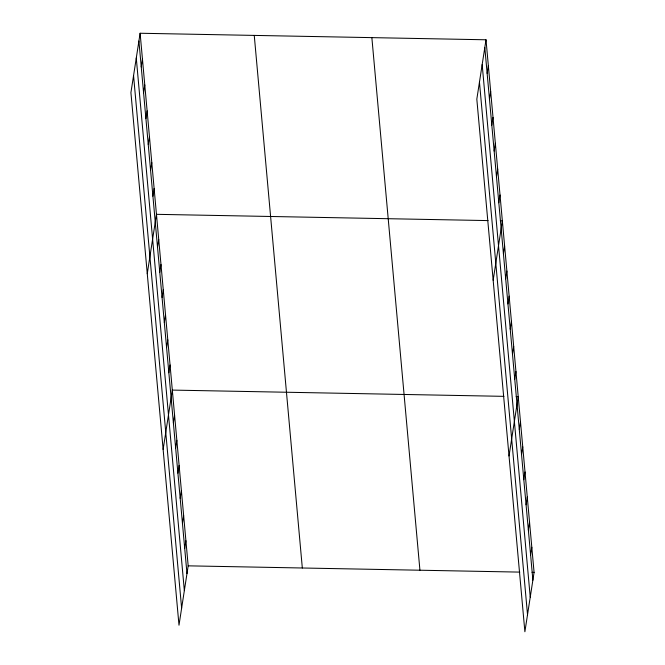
<?xml version="1.0" encoding="UTF-8"?>
<svg xmlns="http://www.w3.org/2000/svg" width="665" height="665" viewBox="0 0 665 665"><rect width="100%" height="100%" fill="white"/><g stroke="black" fill="none" stroke-linecap="round" stroke-linejoin="round"><path stroke-width="1" d="M140.115 33.25L130.922 92.626L178.993 625.216L188.178 565.84L140.115 33.25L486.007 39.784L534.078 572.374L524.885 631.75L476.822 99.16L486.007 39.784M141.246 66.891L142.443 59.119M143.582 92.759L144.779 84.987M145.909 118.628L147.115 110.856M148.245 144.496L149.45 136.724M150.581 170.365L151.786 162.593M152.917 196.233L154.122 188.461M147.264 273.706L156.458 214.329L488.085 220.589M157.522 247.205L158.719 239.442M159.783 272.318L160.988 264.545M162.052 297.421L163.258 289.657M164.322 322.533L165.519 314.761M166.583 347.637L167.788 339.873M168.852 372.749L170.049 364.977M163.125 449.465L172.318 390.089L503.945 396.348M173.382 422.965L174.587 415.193M175.651 448.069L176.848 440.305M177.912 473.181L179.118 465.409M180.182 498.285L181.387 490.521M182.443 523.397L183.648 515.624M184.712 548.5L185.917 540.736M487.146 73.416L488.343 65.652M489.473 99.285L490.679 91.521M491.809 125.153L493.014 117.389M494.145 151.022L495.35 143.258M496.481 176.89L497.686 169.126M498.817 202.767L500.022 194.995M493.164 280.239L502.358 220.863L500.313 220.822M503.413 253.739L504.619 245.967M505.683 278.851L506.888 271.079M507.952 303.955L509.149 296.183M510.213 329.067L511.418 321.295M512.482 354.171L513.688 346.399M514.752 379.283L515.949 371.511M509.024 455.99L518.218 396.614L516.181 396.581M519.282 429.499L520.487 421.726M521.543 454.602L522.748 446.83M523.812 479.714L525.018 471.942M526.082 504.818L527.279 497.046M528.343 529.93L529.548 522.158M530.612 555.034L531.817 547.262M188.178 565.84L519.814 572.108M532.042 572.332L534.078 572.374M484.81 47.548L532.881 580.146M482.175 64.58L530.238 597.17M479.457 82.127L527.528 614.718M371.86 37.622L419.931 570.221M254.254 35.403L302.326 568.001M138.91 41.022L186.981 573.612M136.275 58.046L184.346 590.645M133.557 75.594L181.628 608.192"/></g></svg>
